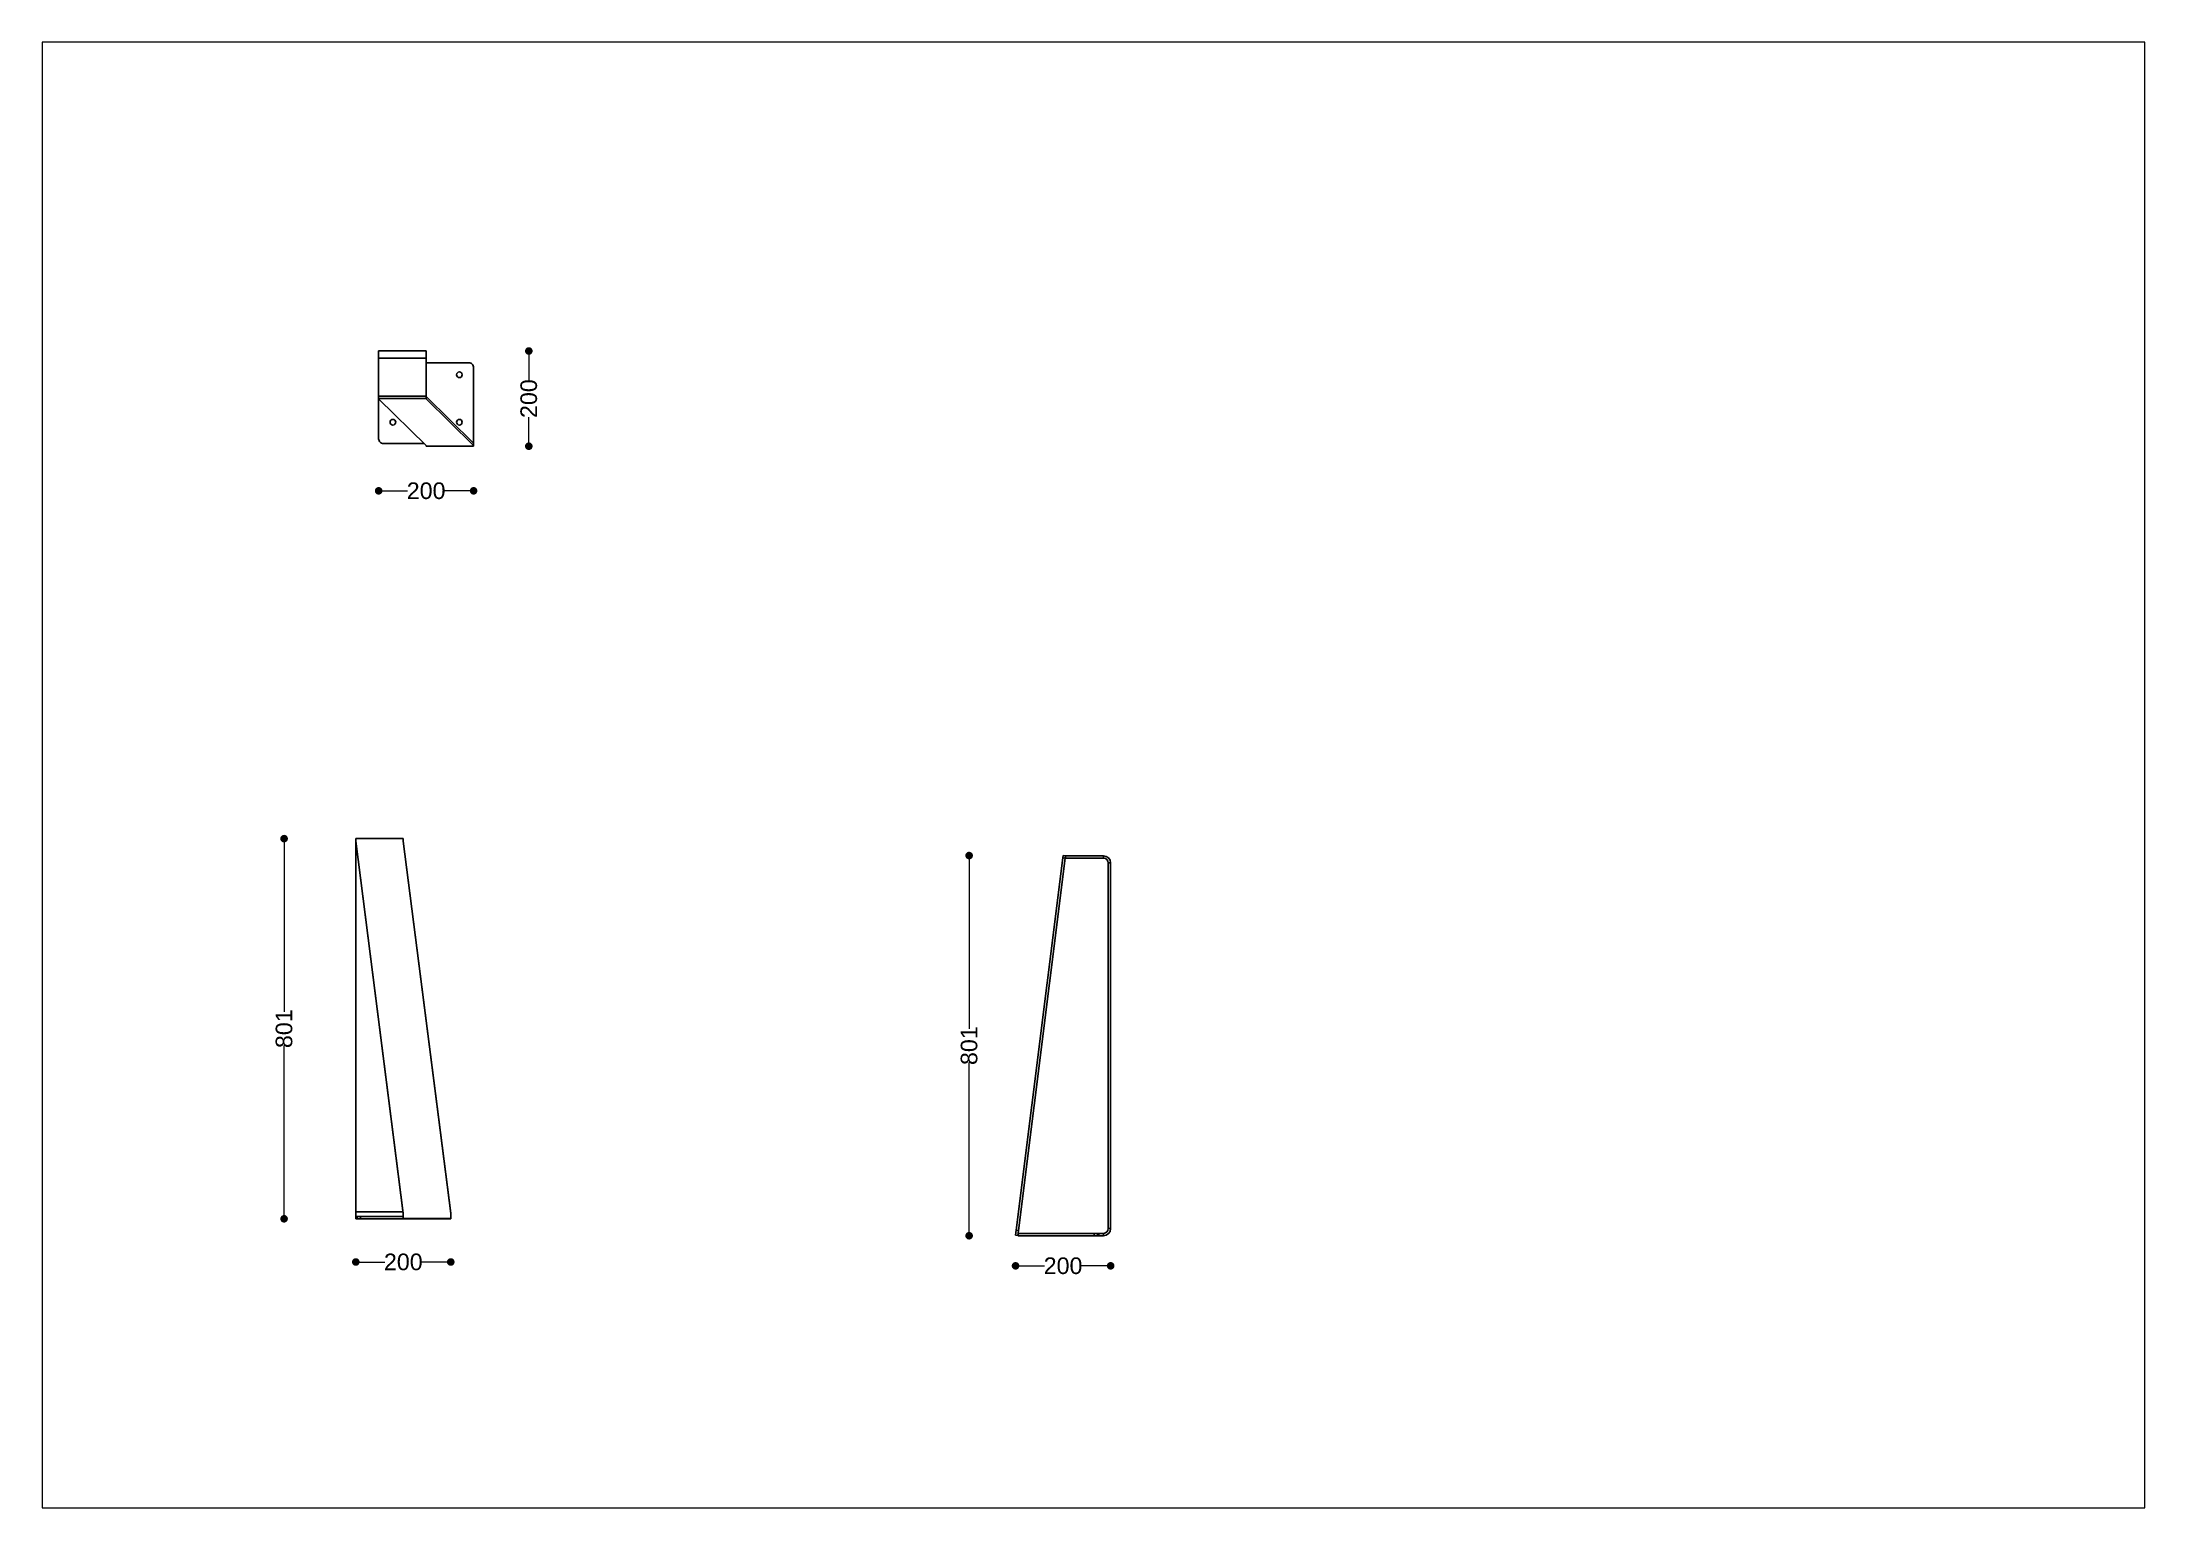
# Paper-space layout 'Układ3' of a CAD drawing. Header units: millimetres. Extents: x 29 to 258, y 20 to 180.
# The model-space entities are those that its viewports show. They can reach past a viewport. Long polylines and large blocks are cut down to what shows.
import ezdxf

# ---------------------------------------------------------------- set-up
doc = ezdxf.new("R2010")
doc.units = ezdxf.units.MM
doc.header["$LTSCALE"] = 3
doc.layers.add('Default', color=7, linetype='Continuous')
doc.styles.get("Standard").update_dxf_attribs({"font": 'arial.ttf'})
doc.dimstyles.new('MATEUSZ', dxfattribs={"dimtxt": 35, "dimasz": 16, "dimexe": 0.18, "dimexo": 0.0625, "dimgap": 0.09, "dimtad": 0, "dimdec": 0, "dimdsep": 46, "dimtxsty": 'Standard', "dimblk": 'DOT', "dimcen": 0.09, "dimse1": 1, "dimse2": 1, "dimadec": 0, "dimazin": 0, "dimtfac": 1, "dimtdec": 0, "dimtofl": 0, "dimtmove": 0, "dimatfit": 3, "dimfxl": 1, "dimtolj": 1, "dimtzin": 0, "dimlwd": 9, "dimlwe": 9, "dimarcsym": 0})

# ---------------------------------------------------------------- blocks, each defined once
blk = doc.blocks.new('_Dot')
at = {"color": 0, "linetype": 'ByBlock', "lineweight": -2}
blk.add_line((-0.5, 0), (-1, 0), dxfattribs=at)
at = {"color": 0, "linetype": 'ByBlock', "const_width": 0.5}
blk.add_lwpolyline([(-0.25, 0, 1), (0.25, 0, 1)], format="xyb", close=True, dxfattribs=at)
blk = doc.blocks.new('*D30')
at = {"color": 0, "lineweight": 9, "transparency": 16777216}
for p, q in [((26948.5, 18977.7), (26993.5, 18977.7)), ((27116.5, 18977.7), (27071.5, 18977.7))]:
    blk.add_line(p, q, dxfattribs=at)
at = {"layer": 'Defpoints', "color": 0, "transparency": 16777216}
for p in [(26932.5, 19272.2), (27132.5, 19237.2), (27132.5, 18977.7)]:
    blk.add_point(p, dxfattribs=at)
at = {"color": 0, "lineweight": 9, "transparency": 16777216, "xscale": 16, "yscale": 16, "zscale": 16, "rotation": 180}
blk.add_blockref('_Dot', (26932.5, 18977.7), dxfattribs=at)
at = {"color": 0, "lineweight": 9, "transparency": 16777216, "xscale": 16, "yscale": 16, "zscale": 16}
blk.add_blockref('_Dot', (27132.5, 18977.7), dxfattribs=at)
at = {"color": 0, "transparency": 16777216, "insert": (27032.5, 18977.7), "char_height": 35, "attachment_point": 5}
blk.add_mtext('\\A1;200', dxfattribs=at)
blk = doc.blocks.new('*D31')
at = {"color": 0, "lineweight": 9, "transparency": 16777216}
for p, q in [((27248.8, 19256.1), (27248.8, 19210.9)), ((27248.8, 19087.7), (27248.8, 19132.9))]:
    blk.add_line(p, q, dxfattribs=at)
at = {"layer": 'Defpoints', "color": 0, "transparency": 16777216}
for p in [(27032.5, 19272.1), (27132.5, 19071.7), (27248.8, 19071.7)]:
    blk.add_point(p, dxfattribs=at)
at = {"color": 0, "lineweight": 9, "transparency": 16777216, "xscale": 16, "yscale": 16, "zscale": 16}
for p, rotation in [((27248.8, 19272.1), 90), ((27248.8, 19071.7), 270)]:
    blk.add_blockref('_Dot', p, dxfattribs=dict(at, rotation=rotation))
at = {"color": 0, "transparency": 16777216, "insert": (27248.8, 19171.9), "char_height": 35, "attachment_point": 5, "rotation": 90}
blk.add_mtext('\\A1;200', dxfattribs=at)
blk = doc.blocks.new('*D32')
at = {"color": 0, "lineweight": 9, "transparency": 16777216}
for p, q in [((26733.3, 18229.3), (26733.3, 17880.4)), ((26733.3, 17460.7), (26733.3, 17809.6))]:
    blk.add_line(p, q, dxfattribs=at)
at = {"layer": 'Defpoints', "color": 0, "transparency": 16777216}
for p in [(26884.4, 18245.3), (26733.3, 17444.7), (26884.4, 17444.7)]:
    blk.add_point(p, dxfattribs=at)
at = {"color": 0, "lineweight": 9, "transparency": 16777216, "xscale": 16, "yscale": 16, "zscale": 16}
for p, rotation in [((26733.3, 18245.3), 90), ((26733.3, 17444.7), 270)]:
    blk.add_blockref('_Dot', p, dxfattribs=dict(at, rotation=rotation))
at = {"color": 0, "transparency": 16777216, "insert": (26733.3, 17845), "char_height": 35, "attachment_point": 5, "rotation": 90}
blk.add_mtext('\\A1;801', dxfattribs=at)
blk = doc.blocks.new('*D33')
at = {"color": 0, "lineweight": 9, "transparency": 16777216}
for p, q in [((28176.3, 18193.6), (28176.3, 17844.7)), ((28176.3, 17425), (28176.3, 17773.9))]:
    blk.add_line(p, q, dxfattribs=at)
at = {"layer": 'Defpoints', "color": 0, "transparency": 16777216}
for p in [(28374.4, 18209.6), (28176.3, 17409), (28279.4, 17409)]:
    blk.add_point(p, dxfattribs=at)
at = {"color": 0, "lineweight": 9, "transparency": 16777216, "xscale": 16, "yscale": 16, "zscale": 16}
for p, rotation in [((28176.3, 18209.6), 90), ((28176.3, 17409), 270)]:
    blk.add_blockref('_Dot', p, dxfattribs=dict(at, rotation=rotation))
at = {"color": 0, "transparency": 16777216, "insert": (28176.3, 17809.3), "char_height": 35, "attachment_point": 5, "rotation": 90}
blk.add_mtext('\\A1;801', dxfattribs=at)
blk = doc.blocks.new('*D34')
at = {"color": 0, "lineweight": 9, "transparency": 16777216}
for p, q in [((26900.4, 17353.7), (26945.4, 17353.7)), ((27068.4, 17353.7), (27023.4, 17353.7))]:
    blk.add_line(p, q, dxfattribs=at)
at = {"layer": 'Defpoints', "color": 0, "transparency": 16777216}
for p in [(26884.4, 17444.7), (27084.4, 17445.6), (27084.4, 17353.7)]:
    blk.add_point(p, dxfattribs=at)
at = {"color": 0, "lineweight": 9, "transparency": 16777216, "xscale": 16, "yscale": 16, "zscale": 16, "rotation": 180}
blk.add_blockref('_Dot', (26884.4, 17353.7), dxfattribs=at)
at = {"color": 0, "lineweight": 9, "transparency": 16777216, "xscale": 16, "yscale": 16, "zscale": 16}
blk.add_blockref('_Dot', (27084.4, 17353.7), dxfattribs=at)
at = {"color": 0, "transparency": 16777216, "insert": (26984.4, 17353.7), "char_height": 35, "attachment_point": 5}
blk.add_mtext('\\A1;200', dxfattribs=at)
blk = doc.blocks.new('*D35')
at = {"color": 0, "lineweight": 9, "transparency": 16777216}
for p, q in [((28290.1, 17345.6), (28335.2, 17345.6)), ((28458.4, 17345.6), (28413.2, 17345.6))]:
    blk.add_line(p, q, dxfattribs=at)
at = {"layer": 'Defpoints', "color": 0, "transparency": 16777216}
for p in [(28274.1, 17409.9), (28474.4, 17424), (28474.4, 17345.6)]:
    blk.add_point(p, dxfattribs=at)
at = {"color": 0, "lineweight": 9, "transparency": 16777216, "xscale": 16, "yscale": 16, "zscale": 16, "rotation": 180}
blk.add_blockref('_Dot', (28274.1, 17345.6), dxfattribs=at)
at = {"color": 0, "lineweight": 9, "transparency": 16777216, "xscale": 16, "yscale": 16, "zscale": 16}
blk.add_blockref('_Dot', (28474.4, 17345.6), dxfattribs=at)
at = {"color": 0, "transparency": 16777216, "insert": (28374.2, 17345.6), "char_height": 35, "attachment_point": 5}
blk.add_mtext('\\A1;200', dxfattribs=at)

msp = doc.modelspace()

# ---------------------------------------------------------------- linework, layer by layer
at = {"layer": 'Default'}
for p, q in [((26932.5, 19267.2), (26932.5, 19272.2)), ((26932.5, 19272.2), (27032.5, 19272.2)), ((27032.5, 19272.2), (27032.5, 19267.2)), ((27032.5, 19257.2), (26932.5, 19257.2)), ((26932.5, 19177.2), (26932.5, 19257.2)), ((26932.5, 19087.2), (26932.5, 19257.2)), ((27032.5, 19257.2), (27032.5, 19177.2)), ((27032.5, 19247.2), (27122.5, 19247.2)), ((27132.5, 19237.2), (27132.5, 19077.2)), ((27032.5, 19177.2), (26932.5, 19177.2)), ((26932.5, 19177.2), (26932.5, 19172.3)), ((26932.5, 19176.6), (26932.5, 19177.2)), ((26932.5, 19177.2), (27032.5, 19177.2)), ((26932.5, 19176.6), (26932.5, 19171.6)), ((26932.5, 19171.7), (26932.5, 19176.6)), ((26932.5, 19172.3), (26932.5, 19171.7)), ((27032.5, 19172.3), (26932.5, 19172.3)), ((26932.5, 19171.6), (27032.5, 19073.1)), ((27032.5, 19177.2), (27032.5, 19172.3)), ((27032.5, 19177.2), (27032.5, 19176.6)), ((27032.5, 19171.7), (27032.5, 19176.6)), ((27032.5, 19171.6), (27032.5, 19176.6)), ((27032.5, 19176.6), (27132.5, 19078)), ((27032.5, 19171.7), (27032.5, 19172.3)), ((27132.5, 19073.1), (27032.5, 19171.6)), ((26942.5, 19077.2), (27028.2, 19077.2)), ((27032.5, 19071.7), (27032.5, 19073.1)), ((27032.5, 19073.1), (27032.5, 19071.7)), ((27132.5, 19071.7), (27032.5, 19071.7)), ((27132.5, 19078), (27132.5, 19073.1)), ((27132.5, 19073.1), (27132.5, 19078)), ((27132.5, 19073.1), (27132.5, 19078)), ((27132.5, 19076.7), (27132.5, 19071.7)), ((27132.5, 19073.1), (27132.5, 19071.7)), ((26884.4, 18245.3), (26884.4, 18240.5)), ((26884.4, 18244.7), (26884.4, 18245.3)), ((26984.4, 18245.3), (26884.4, 18245.3)), ((26884.4, 18239.6), (26884.4, 18240.2)), ((26884.4, 18240.2), (26984.4, 17456.6)), ((26984.4, 17456), (26884.4, 18239.6)), ((26885.7, 18229.7), (26884.4, 18229.7)), ((26884.4, 18229.7), (26884.4, 17459.7)), ((26984.4, 18244.7), (26984.4, 18245.3)), ((26984.4, 18240.5), (26984.4, 18245.3)), ((26984.4, 18240.2), (26984.4, 18239.6)), ((27084.4, 17456.6), (26984.4, 18240.2)), ((26984.4, 18239.6), (27084.4, 17456)), ((28373.8, 18204.8), (28374.4, 18209.6)), ((28379.4, 18209), (28374.4, 18209.6)), ((28379.4, 18209), (28378.8, 18204.2)), ((28459.4, 18209), (28379.4, 18209)), ((28379.4, 18204), (28379.4, 18209)), ((28459.4, 18204), (28459.4, 18209)), ((28275.2, 17421), (28373.8, 18204.5)), ((28378.7, 18203.9), (28280.2, 17420.3)), ((28378.8, 18204.2), (28373.8, 18204.8)), ((28373.8, 18204.7), (28378.7, 18204)), ((28373.8, 18204.5), (28378.7, 18203.9)), ((28379.4, 18204), (28459.4, 18204)), ((28469.4, 17424), (28469.4, 18194)), ((28474.4, 18194), (28469.4, 18194)), ((28474.4, 18194), (28474.4, 17424)), ((26884.4, 17459.7), (26984.4, 17459.7)), ((26984.4, 17456.6), (26984.4, 17456)), ((26984.4, 17456.5), (26984.4, 17455.9)), ((26984.4, 17455.8), (26984.4, 17456.4)), ((26984.4, 17456.4), (26984.4, 17445.6)), ((27084.4, 17456), (27084.4, 17456.6)), ((27084.4, 17456.5), (27084.4, 17455.9)), ((27084.4, 17456.4), (27084.4, 17455.8)), ((27084.4, 17456.4), (27084.4, 17445.6)), ((26884.4, 17449.7), (26884.4, 17444.7)), ((26887.3, 17444.7), (26887.3, 17449.7)), ((26894.4, 17449.7), (26984.4, 17449.7)), ((26894.4, 17444.7), (26894.4, 17449.7)), ((26894.4, 17444.7), (27084.4, 17444.7)), ((27084.4, 17445.6), (26984.4, 17445.6)), ((26984.4, 17445.6), (26984.4, 17445)), ((26984.4, 17445), (27084.4, 17445)), ((27084.4, 17449.7), (27084.4, 17444.7)), ((27084.4, 17445), (27084.4, 17445.6)), ((28275.2, 17420.7), (28273.8, 17409.9)), ((28278.8, 17409.3), (28273.8, 17409.9)), ((28280.2, 17420.3), (28275.2, 17421)), ((28275.2, 17420.8), (28280.2, 17420.2)), ((28275.2, 17420.7), (28280.1, 17420.1)), ((28280.1, 17420.1), (28278.8, 17409.3)), ((28439.4, 17414), (28279.4, 17414)), ((28279.4, 17414), (28279.4, 17409)), ((28279.4, 17409), (28439.4, 17409)), ((28439.4, 17414), (28439.4, 17409)), ((28446.4, 17414), (28446.4, 17409)), ((28449.4, 17414), (28459.4, 17414)), ((28449.4, 17409), (28449.4, 17414)), ((28449.4, 17409), (28459.4, 17409)), ((28459.4, 17409), (28459.4, 17414)), ((28469.4, 17424), (28474.4, 17424))]:
    msp.add_line(p, q, dxfattribs=at)
for points in [[(26932.5, 19257.2, 0), (26932.5, 19267.9, 0), (26932.5, 19271.1, 0), (26932.5, 19272, 0), (26932.5, 19272.2, 0), (26932.5, 19272.2, 0), (26932.5, 19272.2, 0), (26932.5, 19272.2, 0), (26932.5, 19272.2, 0), (26932.5, 19272.2, 0), (26932.5, 19272.2, 0), (26932.5, 19272.2, 0), (26932.5, 19272.2, 0), (26932.5, 19272.2, 0), (26932.5, 19272.2, 0), (26932.5, 19272.2, 0), (26932.5, 19272.2, 0), (26932.5, 19272.2, 0), (26932.5, 19272.2, 0)], [(27032.5, 19272.2, 0), (27032.5, 19272.2, 0), (27032.5, 19272.2, 0), (27032.5, 19272.2, 0), (27032.5, 19272.2, 0), (27032.5, 19272.2, 0), (27032.5, 19272.2, 0), (27032.5, 19272.2, 0), (27032.5, 19272.2, 0), (27032.5, 19272.2, 0), (27032.5, 19272.2, 0), (27032.5, 19272.2, 0), (27032.5, 19272.2, 0), (27032.5, 19272.2, 0), (27032.5, 19272.1, 0), (27032.5, 19271.8, 0), (27032.5, 19270.4, 0), (27032.5, 19257.2, 0)], [(26932.5, 19171.7, 0), (26932.5, 19171.7, 0), (26932.5, 19171.7, 0), (26932.5, 19171.7, 0), (26932.5, 19171.7, 0)], [(27032.5, 19171.7, 0), (27032.5, 19171.7, 0), (27032.5, 19171.7, 0), (27032.5, 19171.6, 0)], [(27132.5, 19073.1, 0), (27132.5, 19073.1, 0), (27132.5, 19073.1, 0), (27132.5, 19073.1, 0)], [(26884.4, 18240.3, 0), (26884.4, 18240.5, 0)], [(26884.4, 18239.7, 0), (26884.4, 18239.7, 0), (26884.4, 18239.7, 0), (26884.4, 18239.7, 0), (26884.4, 18239.7, 0), (26884.4, 18239.7, 0), (26884.4, 18239.7, 0), (26884.4, 18239.7, 0), (26884.4, 18239.7, 0), (26884.4, 18239.7, 0), (26884.4, 18239.7, 0), (26884.4, 18239.7, 0), (26884.4, 18239.7, 0), (26884.4, 18239.6, 0), (26884.4, 18239.3, 0), (26884.4, 18236.8, 0), (26884.4, 18229.7, 0)], [(26984.4, 18240.5, 0), (26984.4, 18240.3, 0)], [(26984.4, 18239.7, 0), (26984.4, 18239.7, 0), (26984.4, 18239.7, 0), (26984.4, 18239.7, 0), (26984.4, 18239.7, 0), (26984.4, 18239.7, 0), (26984.4, 18239.7, 0), (26984.4, 18239.7, 0), (26984.4, 18239.7, 0), (26984.4, 18239.7, 0), (26984.4, 18239.7, 0), (26984.4, 18239.7, 0), (26984.4, 18239.7, 0), (26984.4, 18239.7, 0), (26984.4, 18239.7, 0), (26984.4, 18239.6, 0), (26984.4, 18239.5, 0), (26984.4, 18239.2, 0)], [(28373.8, 18204.8, 0), (28373.8, 18204.7, 0)], [(28373.8, 18204.7, 0), (28373.8, 18204.5, 0)], [(28378.7, 18204, 0), (28378.8, 18204.2, 0)], [(28378.7, 18203.9, 0), (28378.7, 18204, 0)], [(26884.4, 17449.7, 0), (26884.4, 17449.7, 0), (26884.4, 17449.7, 0), (26884.4, 17449.7, 0), (26884.4, 17449.7, 0), (26884.4, 17449.7, 0), (26884.4, 17449.7, 0), (26884.4, 17449.7, 0), (26884.4, 17449.7, 0), (26884.4, 17449.7, 0), (26884.4, 17449.7, 0), (26884.4, 17449.7, 0), (26884.4, 17449.7, 0), (26884.4, 17449.7, 0), (26884.4, 17449.8, 0), (26884.4, 17450, 0), (26884.4, 17452.5, 0), (26884.4, 17459.7, 0)], [(26984.4, 17449.7, 0), (26984.4, 17449.7, 0), (26984.4, 17449.7, 0), (26984.4, 17449.7, 0), (26984.4, 17449.7, 0), (26984.4, 17449.7, 0), (26984.4, 17449.7, 0), (26984.4, 17449.7, 0), (26984.4, 17449.7, 0), (26984.4, 17449.7, 0), (26984.4, 17449.7, 0), (26984.4, 17449.7, 0), (26984.4, 17449.7, 0), (26984.4, 17449.7, 0), (26984.4, 17449.7, 0), (26984.4, 17449.9, 0), (26984.4, 17451.7, 0), (26984.4, 17457.2, 0)], [(26984.4, 17456.5, 0), (26984.4, 17456.6, 0)], [(26984.4, 17456.4, 0), (26984.4, 17456.5, 0)], [(27084.4, 17456.6, 0), (27084.4, 17456.5, 0)], [(27084.4, 17456.5, 0), (27084.4, 17456.4, 0)], [(26887.3, 17449.7, 0), (26885.1, 17449.7, 0), (26884.5, 17449.7, 0), (26884.4, 17449.7, 0), (26884.4, 17449.7, 0), (26884.4, 17449.7, 0), (26884.4, 17449.7, 0), (26884.4, 17449.7, 0), (26884.4, 17449.7, 0), (26884.4, 17449.7, 0), (26884.4, 17449.7, 0), (26884.4, 17449.7, 0), (26884.4, 17449.7, 0), (26884.4, 17449.7, 0), (26884.4, 17449.7, 0), (26884.4, 17449.7, 0), (26884.4, 17449.7, 0), (26884.4, 17449.7, 0), (26884.4, 17449.7, 0)], [(26884.4, 17444.7, 0), (26884.4, 17444.7, 0), (26884.4, 17444.7, 0), (26884.4, 17444.7, 0), (26884.4, 17444.7, 0), (26884.4, 17444.7, 0), (26884.4, 17444.7, 0), (26884.4, 17444.7, 0), (26884.4, 17444.7, 0), (26884.4, 17444.7, 0), (26884.4, 17444.7, 0), (26884.4, 17444.7, 0), (26884.4, 17444.7, 0), (26884.4, 17444.7, 0), (26884.4, 17444.7, 0), (26884.7, 17444.7, 0), (26885.6, 17444.7, 0), (26887.3, 17444.7, 0)], [(26894.4, 17449.7, 0), (26887.3, 17449.7, 0)], [(26887.3, 17444.7, 0), (26894.4, 17444.7, 0)], [(28275.2, 17421, 0), (28275.2, 17420.8, 0)], [(28275.2, 17420.8, 0), (28275.2, 17420.7, 0)], [(28280.2, 17420.2, 0), (28280.2, 17420.3, 0)], [(28446.4, 17414, 0), (28439.4, 17414, 0)], [(28439.4, 17409, 0), (28446.4, 17409, 0)], [(28449.4, 17414, 0), (28449.4, 17414, 0), (28449.4, 17414, 0), (28449.4, 17414, 0), (28449.4, 17414, 0), (28449.4, 17414, 0), (28449.4, 17414, 0), (28449.4, 17414, 0), (28449.4, 17414, 0), (28449.4, 17414, 0), (28449.4, 17414, 0), (28449.4, 17414, 0), (28449.4, 17414, 0), (28449.4, 17414, 0), (28449.3, 17414, 0), (28449.1, 17414, 0), (28448.1, 17414, 0), (28446.4, 17414, 0)], [(28446.4, 17409, 0), (28449.4, 17409, 0)]]:
    msp.add_polyline3d(points, dxfattribs=at)
for centre, radius, start, end in [((27102.5, 19222.2), 6, 0, 180), ((27122.5, 19237.2), 10, 45, 90), ((27122.5, 19237.2), 10, 0, 45), ((27102.5, 19222.2), 6, 180, 0), ((26962.5, 19122.2), 6, 0, 180), ((26962.5, 19122.2), 6, 180, 0), ((26962.5, 19122.2), 6, 180, 0), ((27102.5, 19122.2), 6, 0, 180), ((27102.5, 19122.2), 6, 0, 180), ((27102.5, 19122.2), 6, 180, 360), ((27102.5, 19122.2), 6, 180, 0), ((26942.5, 19087.2), 10, 180, 225), ((26942.5, 19087.2), 10, 225, 270), ((28459.4, 18194), 15, 359.9999, 89.9999), ((28459.4, 18194), 15, 359.9999, 89.9999), ((28459.4, 18194), 10, 359.9999, 89.9999), ((28459.4, 17424), 15, 269.9999, 359.9999), ((28459.4, 17424), 10, 269.9999, 359.9999)]:
    msp.add_arc(centre, radius, start, end, dxfattribs=at)

# ---------------------------------------------------------------- dimensions: what is measured, and where the dimension line sits
for base, p1, p2, picture, middle in [((27132.5, 18977.7), (26932.5, 19272.2), (27132.5, 19237.2), '*D30', (27032.5, 18977.7)), ((27084.4, 17353.7), (26884.4, 17444.7), (27084.4, 17445.6), '*D34', (26984.4, 17353.7)), ((28474.4, 17345.6), (28274.1, 17409.9), (28474.4, 17424), '*D35', (28374.2, 17345.6))]:
    dim = msp.add_linear_dim(base=base, p1=p1, p2=p2, dimstyle='MATEUSZ')
    dim.commit()
    dim.dimension.update_dxf_attribs({"geometry": picture, "text_midpoint": middle})
for base, p1, p2, picture, middle in [((27248.8, 19071.7), (27032.5, 19272.1), (27132.5, 19071.7), '*D31', (27248.8, 19171.9)), ((26733.3, 17444.7), (26884.4, 18245.3), (26884.4, 17444.7), '*D32', (26733.3, 17845)), ((28176.3, 17409), (28374.4, 18209.6), (28279.4, 17409), '*D33', (28176.3, 17809.3))]:
    dim = msp.add_linear_dim(base=base, p1=p1, p2=p2, angle=90, dimstyle='MATEUSZ')
    dim.commit()
    dim.dimension.update_dxf_attribs({"geometry": picture, "text_midpoint": middle})

psp = doc.layouts.new('Układ3')

# ---------------------------------------------------------------- viewports
at = {"layer": '0'}
psp.add_viewport(center=(143.44, 99.96), size=(229.5, 159.9353), view_center_point=(28438.36, 18379.29), view_height=3086.9742, dxfattribs=at)

doc.saveas('drawing.dxf')
